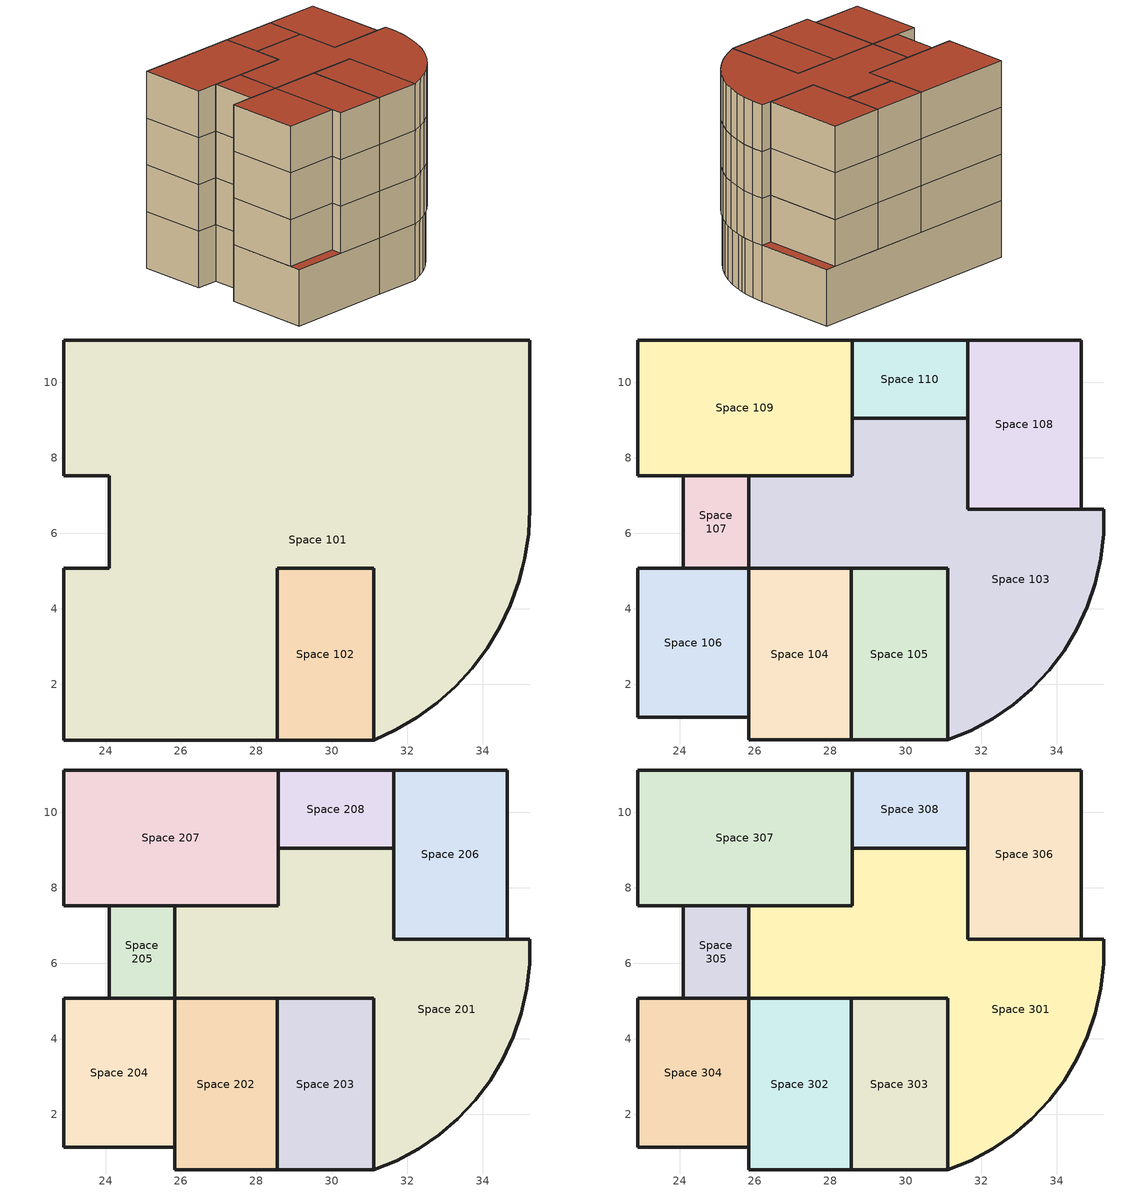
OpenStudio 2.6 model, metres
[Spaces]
Space 101
 floor ground: 35.24,11.12 35.24,6.64 35.21,5.99 35.11,5.35 34.95,4.71 34.73,4.1 34.45,3.51 34.11,2.95 33.72,2.43 33.28,1.95 32.79,1.51 32.26,1.13 31.7,0.8 31.1,0.52 31.1,5.07 28.55,5.07 28.55,0.52 22.89,0.52 22.89,5.07 24.1,5.07 24.1,7.52 22.89,7.52 22.89,11.12 z0.01
 wall outside: 31.1,5.07 31.1,0.52 31.7,0.8 32.26,1.13 32.79,1.51 33.28,1.95 33.72,2.43 34.11,2.95 34.45,3.51 34.73,4.1 34.95,4.71 35.04,5.07 35.11,5.35 35.21,5.99 35.24,6.64 35.24,11.12 22.89,11.12 22.89,7.52 24.1,7.52 24.1,5.07 22.89,5.07 22.89,0.52 28.55,0.52 28.55,5.07 31.1,5.07 z0.01:3.04
 roof outside: 31.1,0.52 31.7,0.8 32.26,1.13 32.79,1.51 33.28,1.95 33.72,2.43 34.11,2.95 34.45,3.51 34.73,4.1 34.95,4.71 35.11,5.35 35.21,5.99 35.24,6.64 35.24,11.12 22.89,11.12 22.89,7.52 24.1,7.52 24.1,5.07 22.89,5.07 22.89,0.52 28.55,0.52 28.55,5.07 31.1,5.07 z3.04
Space 102
 floor ground: 31.1,5.07 31.1,0.52 28.55,0.52 28.55,5.07 z0.01
 wall outside: 28.55,5.07 28.55,0.52 31.1,0.52 31.1,5.07 28.55,5.07 z0.01:3.04
 roof outside: 31.1,0.52 31.1,5.07 28.55,5.07 28.55,0.52 z3.04
Space 103
 floor ground: 31.63,9.04 31.63,6.64 35.24,6.64 35.24,5.98 35.16,5.33 35.02,4.68 34.81,4.06 34.53,3.46 34.19,2.89 33.79,2.37 33.34,1.89 32.84,1.46 32.29,1.09 31.71,0.77 31.1,0.52 31.1,5.07 25.83,5.07 25.83,7.52 28.57,7.52 28.57,9.04 z3.04
 wall outside: 31.1,0.52 31.71,0.77 32.29,1.09 32.84,1.46 33.34,1.89 33.79,2.37 34.19,2.89 34.53,3.46 34.81,4.06 35.02,4.68 35.16,5.33 35.24,5.98 35.24,6.64 34.64,6.64 31.63,6.64 31.63,9.04 28.57,9.04 28.57,7.52 25.83,7.52 25.83,5.07 28.55,5.07 31.1,5.07 31.1,0.52 z3.04:5.55
 roof outside: 31.1,0.52 31.71,0.77 32.29,1.09 32.84,1.46 33.34,1.89 33.79,2.37 34.19,2.89 34.53,3.46 34.81,4.06 35.02,4.68 35.16,5.33 35.24,5.98 35.24,6.64 31.63,6.64 31.63,9.04 28.57,9.04 28.57,7.52 25.83,7.52 25.83,5.07 31.1,5.07 z5.55
Space 104
 floor ground: 28.55,5.07 28.55,0.52 25.83,0.52 25.83,5.07 z3.04
 wall outside: 25.83,0.52 28.55,0.52 28.55,5.07 25.83,5.07 25.83,1.12 25.83,0.52 z3.04:5.55
 roof outside: 28.55,0.52 28.55,5.07 25.83,5.07 25.83,0.52 z5.55
Space 105
 floor ground: 31.1,5.07 31.1,0.52 28.55,0.52 28.55,5.07 z3.04
 wall outside: 28.55,5.07 28.55,0.52 31.1,0.52 31.1,5.07 28.55,5.07 z3.04:5.55
 roof outside: 31.1,0.52 31.1,5.07 28.55,5.07 28.55,0.52 z5.55
Space 106
 floor ground: 25.83,5.07 25.83,1.12 22.89,1.12 22.89,5.07 z3.04
 wall outside: 25.83,1.12 25.83,5.07 24.1,5.07 22.89,5.07 22.89,1.12 25.83,1.12 z3.04:5.55
 roof outside: 25.83,1.12 25.83,5.07 22.89,5.07 22.89,1.12 z5.55
Space 107
 floor ground: 25.83,7.52 25.83,5.07 24.1,5.07 24.1,7.52 z3.04
 wall outside: 25.83,7.52 24.1,7.52 24.1,5.07 25.83,5.07 25.83,7.52 z3.04:5.55
 roof outside: 25.83,5.07 25.83,7.52 24.1,7.52 24.1,5.07 z5.55
Space 108
 floor ground: 34.64,11.12 34.64,6.64 31.63,6.64 31.63,11.12 z3.04
 wall outside: 34.64,6.64 34.64,11.12 31.63,11.12 31.63,9.04 31.63,6.64 34.64,6.64 z3.04:5.55
 roof outside: 34.64,6.64 34.64,11.12 31.63,11.12 31.63,6.64 z5.55
Space 109
 floor ground: 28.57,11.12 28.57,7.52 22.89,7.52 22.89,11.12 z3.04
 wall outside: 28.57,9.04 28.57,11.12 22.89,11.12 22.89,7.52 24.1,7.52 25.83,7.52 28.57,7.52 28.57,9.04 z3.04:5.55
 roof outside: 28.57,7.52 28.57,11.12 22.89,11.12 22.89,7.52 z5.55
Space 110
 floor ground: 31.63,11.12 31.63,9.04 28.57,9.04 28.57,11.12 z3.04
 wall outside: 31.63,9.04 31.63,11.12 28.57,11.12 28.57,9.04 31.63,9.04 z3.04:5.55
 roof outside: 31.63,9.04 31.63,11.12 28.57,11.12 28.57,9.04 z5.55
Space 201
 floor ground: 31.63,9.04 31.63,6.64 35.24,6.64 35.24,5.98 35.16,5.33 35.02,4.68 34.81,4.06 34.53,3.46 34.19,2.89 33.79,2.37 33.34,1.89 32.84,1.46 32.29,1.09 31.71,0.77 31.1,0.52 31.1,5.07 25.83,5.07 25.83,7.52 28.57,7.52 28.57,9.04 z5.55
 wall outside: 31.1,0.52 31.71,0.77 32.29,1.09 32.84,1.46 33.34,1.89 33.79,2.37 34.19,2.89 34.53,3.46 34.81,4.06 35.02,4.68 35.16,5.33 35.24,5.98 35.24,6.64 34.64,6.64 31.63,6.64 31.63,9.04 28.57,9.04 28.57,7.52 25.83,7.52 25.83,5.07 28.55,5.07 31.1,5.07 31.1,0.52 z5.55:8.06
 roof outside: 31.1,0.52 31.71,0.77 32.29,1.09 32.84,1.46 33.34,1.89 33.79,2.37 34.19,2.89 34.53,3.46 34.81,4.06 35.02,4.68 35.16,5.33 35.24,5.98 35.24,6.64 31.63,6.64 31.63,9.04 28.57,9.04 28.57,7.52 25.83,7.52 25.83,5.07 31.1,5.07 z8.06
Space 202
 floor ground: 28.55,5.07 28.55,0.52 25.83,0.52 25.83,5.07 z5.55
 wall outside: 25.83,0.52 28.55,0.52 28.55,5.07 25.83,5.07 25.83,1.12 25.83,0.52 z5.55:8.06
 roof outside: 28.55,0.52 28.55,5.07 25.83,5.07 25.83,0.52 z8.06
Space 203
 floor ground: 31.1,5.07 31.1,0.52 28.55,0.52 28.55,5.07 z5.55
 wall outside: 28.55,5.07 28.55,0.52 31.1,0.52 31.1,5.07 28.55,5.07 z5.55:8.06
 roof outside: 31.1,0.52 31.1,5.07 28.55,5.07 28.55,0.52 z8.06
Space 204
 floor ground: 25.83,5.07 25.83,1.12 22.89,1.12 22.89,5.07 z5.55
 wall outside: 25.83,1.12 25.83,5.07 24.1,5.07 22.89,5.07 22.89,1.12 25.83,1.12 z5.55:8.06
 roof outside: 25.83,1.12 25.83,5.07 22.89,5.07 22.89,1.12 z8.06
Space 205
 floor ground: 25.83,7.52 25.83,5.07 24.1,5.07 24.1,7.52 z5.55
 wall outside: 25.83,7.52 24.1,7.52 24.1,5.07 25.83,5.07 25.83,7.52 z5.55:8.06
 roof outside: 25.83,5.07 25.83,7.52 24.1,7.52 24.1,5.07 z8.06
Space 206
 floor ground: 34.64,11.12 34.64,6.64 31.63,6.64 31.63,11.12 z5.55
 wall outside: 34.64,6.64 34.64,11.12 31.63,11.12 31.63,9.04 31.63,6.64 34.64,6.64 z5.55:8.06
 roof outside: 34.64,6.64 34.64,11.12 31.63,11.12 31.63,6.64 z8.06
Space 207
 floor ground: 28.57,11.12 28.57,7.52 22.89,7.52 22.89,11.12 z5.55
 wall outside: 28.57,9.04 28.57,11.12 22.89,11.12 22.89,7.52 24.1,7.52 25.83,7.52 28.57,7.52 28.57,9.04 z5.55:8.06
 roof outside: 28.57,7.52 28.57,11.12 22.89,11.12 22.89,7.52 z8.06
Space 208
 floor ground: 31.63,11.12 31.63,9.04 28.57,9.04 28.57,11.12 z5.55
 wall outside: 31.63,9.04 31.63,11.12 28.57,11.12 28.57,9.04 31.63,9.04 z5.55:8.06
 roof outside: 31.63,9.04 31.63,11.12 28.57,11.12 28.57,9.04 z8.06
Space 301
 floor ground: 31.63,9.04 31.63,6.64 35.24,6.64 35.24,5.98 35.16,5.33 35.02,4.68 34.81,4.06 34.53,3.46 34.19,2.89 33.79,2.37 33.34,1.89 32.84,1.46 32.29,1.09 31.71,0.77 31.1,0.52 31.1,5.07 25.83,5.07 25.83,7.52 28.57,7.52 28.57,9.04 z8.06
 wall outside: 31.1,0.52 31.71,0.77 32.29,1.09 32.84,1.46 33.34,1.89 33.79,2.37 34.19,2.89 34.53,3.46 34.81,4.06 35.02,4.68 35.16,5.33 35.24,5.98 35.24,6.64 34.64,6.64 31.63,6.64 31.63,9.04 28.57,9.04 28.57,7.52 25.83,7.52 25.83,5.07 28.55,5.07 31.1,5.07 31.1,0.52 z8.06:10.57
 roof outside: 31.1,0.52 31.71,0.77 32.29,1.09 32.84,1.46 33.34,1.89 33.79,2.37 34.19,2.89 34.53,3.46 34.81,4.06 35.02,4.68 35.16,5.33 35.24,5.98 35.24,6.64 31.63,6.64 31.63,9.04 28.57,9.04 28.57,7.52 25.83,7.52 25.83,5.07 31.1,5.07 z10.57
Space 302
 floor ground: 28.55,5.07 28.55,0.52 25.83,0.52 25.83,5.07 z8.06
 wall outside: 25.83,0.52 28.55,0.52 28.55,5.07 25.83,5.07 25.83,1.12 25.83,0.52 z8.06:10.57
 roof outside: 28.55,0.52 28.55,5.07 25.83,5.07 25.83,0.52 z10.57
Space 303
 floor ground: 31.1,5.07 31.1,0.52 28.55,0.52 28.55,5.07 z8.06
 wall outside: 28.55,5.07 28.55,0.52 31.1,0.52 31.1,5.07 28.55,5.07 z8.06:10.57
 roof outside: 31.1,0.52 31.1,5.07 28.55,5.07 28.55,0.52 z10.57
Space 304
 floor ground: 25.83,5.07 25.83,1.12 22.89,1.12 22.89,5.07 z8.06
 wall outside: 25.83,1.12 25.83,5.07 24.1,5.07 22.89,5.07 22.89,1.12 25.83,1.12 z8.06:10.57
 roof outside: 25.83,1.12 25.83,5.07 22.89,5.07 22.89,1.12 z10.57
Space 305
 floor ground: 25.83,7.52 25.83,5.07 24.1,5.07 24.1,7.52 z8.06
 wall outside: 25.83,7.52 24.1,7.52 24.1,5.07 25.83,5.07 25.83,7.52 z8.06:10.57
 roof outside: 25.83,5.07 25.83,7.52 24.1,7.52 24.1,5.07 z10.57
Space 306
 floor ground: 34.64,11.12 34.64,6.64 31.63,6.64 31.63,11.12 z8.06
 wall outside: 34.64,6.64 34.64,11.12 31.63,11.12 31.63,9.04 31.63,6.64 34.64,6.64 z8.06:10.57
 roof outside: 34.64,6.64 34.64,11.12 31.63,11.12 31.63,6.64 z10.57
Space 307
 floor ground: 28.57,11.12 28.57,7.52 22.89,7.52 22.89,11.12 z8.06
 wall outside: 28.57,9.04 28.57,11.12 22.89,11.12 22.89,7.52 24.1,7.52 25.83,7.52 28.57,7.52 28.57,9.04 z8.06:10.57
 roof outside: 28.57,7.52 28.57,11.12 22.89,11.12 22.89,7.52 z10.57
Space 308
 floor ground: 31.63,11.12 31.63,9.04 28.57,9.04 28.57,11.12 z8.06
 wall outside: 31.63,9.04 31.63,11.12 28.57,11.12 28.57,9.04 31.63,9.04 z8.06:10.57
 roof outside: 31.63,9.04 31.63,11.12 28.57,11.12 28.57,9.04 z10.57
[Building]
Building 1: Space Type=189.1-2009 - Office - OpenOffice - CZ4-8; Default Construction Set=189.1-2009 - CZ5 - Office
[Site]
Site 1
[ClimateZones]
Climate Zone Institution Name 1=ASHRAE; Climate Zone Document Name 1=ANSI/ASHRAE Standard 169; Climate Zone Document Year 1=2006; Climate Zone Institution Name 2=CEC; Climate Zone Document Name 2=California Climate Zone Descriptions; Climate Zone Document Year 2=1995
[DefaultConstructionSet]
189.1-2009 - CZ5 - Office: Default Exterior Surface Constructions=Default Surface Constructions 13; Default Interior Surface Constructions=Default Surface Constructions 14; Default Ground Contact Surface Constructions=Default Surface Constructions 15; Default Exterior SubSurface Constructions=Default Sub Surface Constructions 9; Default Interior SubSurface Constructions=Default Sub Surface Constructions 10; Interior Partition Construction=Interior Partition
[DefaultSurfaceConstructions]
Name | Floor Construction | Wall Construction | Roof Ceiling Construction
Default Surface Constructions 13 | ExtSlabCarpet 4in ClimateZone 1-8 | ASHRAE 189.1-2009 ExtWall Mass ClimateZone 5 | ASHRAE 189.1-2009 ExtRoof IEAD ClimateZone 2-5
Default Surface Constructions 14 | Interior Floor | Interior Wall | Interior Ceiling
Default Surface Constructions 15 | ExtSlabCarpet 4in ClimateZone 1-8 | ExtSlabCarpet 4in ClimateZone 1-8 | ExtSlabCarpet 4in ClimateZone 1-8
[Construction]
ExtSlabCarpet 4in ClimateZone 1-8: MAT-CC05 4 HW CONCRETE, CP02 CARPET PAD
Interior Floor: F16 Acoustic tile, F05 Ceiling air space resistance, M11 100mm lightweight concrete
Interior Wall: G01a 19mm gypsum board, F04 Wall air space resistance, G01a 19mm gypsum board
Interior Ceiling: M11 100mm lightweight concrete, F05 Ceiling air space resistance, F16 Acoustic tile
Exterior Door: F08 Metal surface, I01 25mm insulation board
Interior Window: Clear 3mm
Interior Door; Interior Partition: G05 25mm wood
ASHRAE 189.1-2009 ExtRoof IEAD ClimateZone 2-5: Roof Membrane, Roof Insulation [21], Metal Decking
ASHRAE 189.1-2009 ExtWindow ClimateZone 4-5: Theoretical Glass [207]
ASHRAE 189.1-2009 ExtWall Mass ClimateZone 5: 1IN Stucco, 8IN Concrete HW, Wall Insulation [40], 1/2IN Gypsum
[Material] Thermal Absorptance=0.9
Name | Roughness | Thickness {m} | Conductivity {W/m-K} | Density {kg/m3} | Specific Heat {J/kg-K} | Solar Absorptance | Visible Absorptance
MAT-CC05 4 HW CONCRETE | Rough | 0.1016 | 1.311 | 2240 | 836.8 | 0.85 | 0.85
1IN Stucco | Smooth | 0.0253 | 0.6918 | 1858 | 837 | 0.92 | 0.92
8IN Concrete HW | MediumRough | 0.2033 | 1.7296 | 2243 | 837 | 0.65 | 0.65
1/2IN Gypsum | Smooth | 0.0127 | 0.16 | 784.9 | 830 | 0.4 | 0.4
Roof Membrane | VeryRough | 0.0095 | 0.16 | 1121.29 | 1460 | 0.7 | 0.7
Metal Decking | MediumSmooth | 0.0015 | 45.006 | 7680 | 418.4 | 0.6 | 0.6
F16 Acoustic tile | MediumSmooth | 0.0191 | 0.06 | 368 | 590 | 0.3 | 0.3
M11 100mm lightweight concrete | MediumRough | 0.1016 | 0.53 | 1280 | 840 | 0.5 | 0.5
G01a 19mm gypsum board | MediumSmooth | 0.019 | 0.16 | 800 | 1090 | 0.4 | 0.4
F08 Metal surface | Smooth | 0.0008 | 45.28 | 7824 | 500 | 0.7 | 0.7
I01 25mm insulation board | MediumRough | 0.0254 | 0.03 | 43 | 1210 | 0.6 | 0.6
G05 25mm wood | MediumSmooth | 0.0254 | 0.15 | 608 | 1630 | 0.5 | 0.5
Roof Insulation [21] | MediumRough | 0.2105 | 0.049 | 265 | 836.8 | 0.7 | 0.7
Wall Insulation [40] | MediumRough | 0.0794 | 0.0432 | 91 | 837 | 0.5 | 0.5
[Material:NoMass]
CP02 CARPET PAD: Roughness=Smooth; Thermal Resistance {m2-K/W}=0.1; Thermal Absorptance=0.9; Solar Absorptance=0.8; Visible Absorptance=0.8
[Material:AirGap]
Name | Thermal Resistance {m2-K/W}
F05 Ceiling air space resistance | 0.18
F04 Wall air space resistance | 0.15
[DefaultSubSurfaceConstructions]
Name | Fixed Window Construction | Operable Window Construction | Door Construction | Tubular Daylight Dome Construction | Tubular Daylight Diffuser Construction
Default Sub Surface Constructions 9 | ASHRAE 189.1-2009 ExtWindow ClimateZone 4-5 | ASHRAE 189.1-2009 ExtWindow ClimateZone 4-5 | Exterior Door | Interior Window | Interior Window
Default Sub Surface Constructions 10 | Interior Window | Interior Window | Interior Door
[WindowMaterial:Glazing] Optical Data Type=SpectralAverage; Thickness {m}=0.003; Back Side Solar Reflectance at Normal Incidence=0; Back Side Visible Reflectance at Normal Incidence=0; Infrared Transmittance at Normal Incidence=0; Dirt Correction Factor for Solar and Visible Transmittance=1; Solar Diffusing=No
Name | Solar Transmittance at Normal Incidence | Front Side Solar Reflectance at Normal Incidence | Visible Transmittance at Normal Incidence | Front Side Visible Reflectance at Normal Incidence | Front Side Infrared Hemispherical Emissivity | Back Side Infrared Hemispherical Emissivity | Conductivity {W/m-K}
Clear 3mm | 0.837 | 0.075 | 0.898 | 0.081 | 0.84 | 0.84 | 0.9
Theoretical Glass [207] | 0.3311 | 0.6189 | 0.44 | 0.51 | 0.9 | 0.9 | 0.0133
[WindowMaterial:Blind]
Window Material Blind 1: Slat Width {m}=0.025; Slat Separation {m}=0.01875; Front Side Slat Beam Solar Reflectance=0.5; Back Side Slat Beam Solar Reflectance=0.5; Front Side Slat Diffuse Solar Reflectance=0.5; Back Side Slat Diffuse Solar Reflectance=0.5; Slat Beam Visible Transmittance=0
[SpaceType]
189.1-2009 - Office - OpenOffice - CZ4-8: Default Schedule Set=189.1-2009 - Office - OpenOffice - CZ4-8 Schedule Set; Design Specification Outdoor Air Object=189.1-2009 - Office - OpenOffice - CZ4-8 Ventilation; Standards Building Type=Office; Standards Space Type=OpenOffice
[DefaultScheduleSet]
189.1-2009 - Office - OpenOffice - CZ4-8 Schedule Set: Number of People Schedule=Office Work Occ; People Activity Level Schedule=Office Activity; Lighting Schedule=Office Bldg Light; Electric Equipment Schedule=Office Bldg Equip; Infiltration Schedule=Office Infil Quarter On
[Lights:Definition]
189.1-2009 - Office - OpenOffice - CZ4-8 Lights Definition: Design Level Calculation Method=Watts/Area; Watts per Space Floor Area {W/m2}=10.6563
[Lights]
189.1-2009 - Office - OpenOffice - CZ4-8 Lights: Lights Definition=189.1-2009 - Office - OpenOffice - CZ4-8 Lights Definition; Space or SpaceType=189.1-2009 - Office - OpenOffice - CZ4-8
[DesignSpecification:OutdoorAir]
189.1-2009 - Office - OpenOffice - CZ4-8 Ventilation: Outdoor Air Method=Sum; Outdoor Air Flow per Person {m3/s-person}=0.00943895
[People:Definition]
189.1-2009 - Office - OpenOffice - CZ4-8 People Definition: Number of People Calculation Method=People/Area; People per Space Floor Area {person/m2}=0.0565105; Fraction Radiant=0.3
[People]
189.1-2009 - Office - OpenOffice - CZ4-8 People: People Definition=189.1-2009 - Office - OpenOffice - CZ4-8 People Definition; Space or SpaceType=189.1-2009 - Office - OpenOffice - CZ4-8
[SpaceInfiltration:DesignFlowRate]
189.1-2009 - Office - OpenOffice - CZ4-8 Infiltration: Space or SpaceType=189.1-2009 - Office - OpenOffice - CZ4-8; Design Flow Rate Calculation Method=Flow/ExteriorArea; Flow per Exterior Surface Area {m3/s-m2}=0.000226568
[ElectricEquipment:Definition]
189.1-2009 - Office - OpenOffice - CZ4-8 Electric Equipment Definition: Design Level Calculation Method=Watts/Area; Watts per Space Floor Area {W/m2}=7.64238
[ElectricEquipment]
189.1-2009 - Office - OpenOffice - CZ4-8 Electric Equipment: Electric Equipment Definition=189.1-2009 - Office - OpenOffice - CZ4-8 Electric Equipment Definition; Space or SpaceType=189.1-2009 - Office - OpenOffice - CZ4-8
[ShadingControl]
Shading Control 1: Shading Type=InteriorBlind; Shading Device Material=Window Material Blind 1
[BuildingStory]
Name | Nominal Z Coordinate {m} | Nominal Floor to Floor Height {m}
Building Story 1; Building Story 5; Building Story 9 | 0 | 3.03
Building Story 2; Building Story 6; Building Story 10 | 0 | 2.51
Building Story 3; Building Story 7; Building Story 11 | 2.51 | 2.51
Building Story 4; Building Story 8; Building Story 12 | 5.02 | 2.51
[Space]
Name | Building Story
Space 101; Space 102 | Building Story 9
Space 103; Space 104; Space 105; Space 106; Space 107; Space 108; Space 109; Space 110 | Building Story 10
Space 201; Space 202; Space 203; Space 204; Space 205; Space 206; Space 207; Space 208 | Building Story 11
Space 301; Space 302; Space 303; Space 304; Space 305; Space 306; Space 307; Space 308 | Building Story 12
[Schedule:Ruleset]
Name | Default Day Schedule | Summer Design Day Schedule | Winter Design Day Schedule
Office Bldg Light | Office Bldg Light Default Schedule | Office Bldg Light Summer Design Day | Office Bldg Light Winter Design Day
Office Activity | Office Activity Default Schedule | Office Activity Summer Design Day | Office Activity Winter Design Day
Office Infil Quarter On | Office Infil Quarter On Default Schedule | Office Infil Quarter On Summer Design Day | Office Infil Quarter On Winter Design Day
Office Bldg Equip | Office Bldg Equip Default Schedule | Office Bldg Equip Summer Design Day | Office Bldg Equip Winter Design Day
Office Work Occ | Office Bldg Occ Default Schedule | Office Bldg Occ Summer Design Day | Office Bldg Occ Winter Design Day
[Schedule:Day]
Office Bldg Light Default Schedule: 5, 0, 0.05, 7, 0, 0.1, 8, 0, 0.3, 17, 0, 0.9, 18, 0, 0.7, 20, 0, 0.5, 22, 0, 0.3, 23, 0, 0.1, 24, 0, 0.05
Office Bldg Light Summer Design Day; Office Infil Quarter On Rule 1 Day Schedule; Office Bldg Equip Summer Design Day: 24, 0, 1
Office Bldg Light Winter Design Day; Office Bldg Equip Winter Design Day; Office Bldg Occ Winter Design Day; Office Bldg Occ Rule 1 Day Schedule: 24, 0, 0
Office Bldg Light Rule 1 Day Schedule: 24, 0, 0.05
Office Bldg Light Rule 2 Day Schedule: 6, 0, 0.05, 8, 0, 0.1, 14, 0, 0.5, 17, 0, 0.15, 24, 0, 0.05
Office Activity Default Schedule; Office Activity Summer Design Day; Office Activity Winter Design Day: 24, 0, 132
Office Infil Quarter On Default Schedule; Office Infil Quarter On Summer Design Day: 6, 0, 1, 22, 0, 0.25, 24, 0, 1
Office Infil Quarter On Winter Design Day; Office Infil Quarter On Rule 2 Day Schedule: 6, 0, 1, 18, 0, 0.25, 24, 0, 1
Office Bldg Equip Default Schedule: 8, 0, 0.4, 12, 0, 0.9, 13, 0, 0.8, 17, 0, 0.9, 18, 0, 0.8, 20, 0, 0.6, 22, 0, 0.5, 24, 0, 0.4
Office Bldg Equip Rule 1 Day Schedule: 24, 0, 0.3
Office Bldg Equip Rule 2 Day Schedule: 6, 0, 0.3, 8, 0, 0.4, 14, 0, 0.5, 17, 0, 0.35, 24, 0, 0.3
Office Bldg Occ Default Schedule: 6, 0, 0, 7, 0, 0.1, 8, 0, 0.2, 12, 0, 0.85, 13, 0, 0.5, 17, 0, 0.85, 18, 0, 0.7, 20, 0, 0.4, 22, 0, 0.1, 24, 0, 0.05
Office Bldg Occ Summer Design Day: 6, 0, 0, 22, 0, 1, 24, 0, 0.05
Office Bldg Occ Rule 2 Day Schedule: 6, 0, 0, 8, 0, 0.1, 14, 0, 0.4, 17, 0, 0.1, 24, 0, 0
[Schedule:Rule] Apply Monday=No; Apply Tuesday=No; Apply Wednesday=No; Apply Thursday=No; Apply Friday=No; Date Specification Type=DateRange; Start Month=1; Start Day=1; End Month=12; End Day=31
Name | Schedule Ruleset | Rule Order | Day Schedule | Apply Sunday | Apply Saturday
Office Bldg Light Rule 1 | Office Bldg Light | 0 | Office Bldg Light Rule 1 Day Schedule | Yes | No
Office Bldg Light Rule 2 | Office Bldg Light | 1 | Office Bldg Light Rule 2 Day Schedule | No | Yes
Office Infil Quarter On Rule 1 | Office Infil Quarter On | 0 | Office Infil Quarter On Rule 1 Day Schedule | Yes | No
Office Infil Quarter On Rule 2 | Office Infil Quarter On | 1 | Office Infil Quarter On Rule 2 Day Schedule | No | Yes
Office Bldg Equip Rule 1 | Office Bldg Equip | 0 | Office Bldg Equip Rule 1 Day Schedule | Yes | No
Office Bldg Equip Rule 2 | Office Bldg Equip | 1 | Office Bldg Equip Rule 2 Day Schedule | No | Yes
Office Work Occ Rule 1 | Office Work Occ | 0 | Office Bldg Occ Rule 1 Day Schedule | Yes | No
Office Work Occ Rule 2 | Office Work Occ | 1 | Office Bldg Occ Rule 2 Day Schedule | No | Yes
